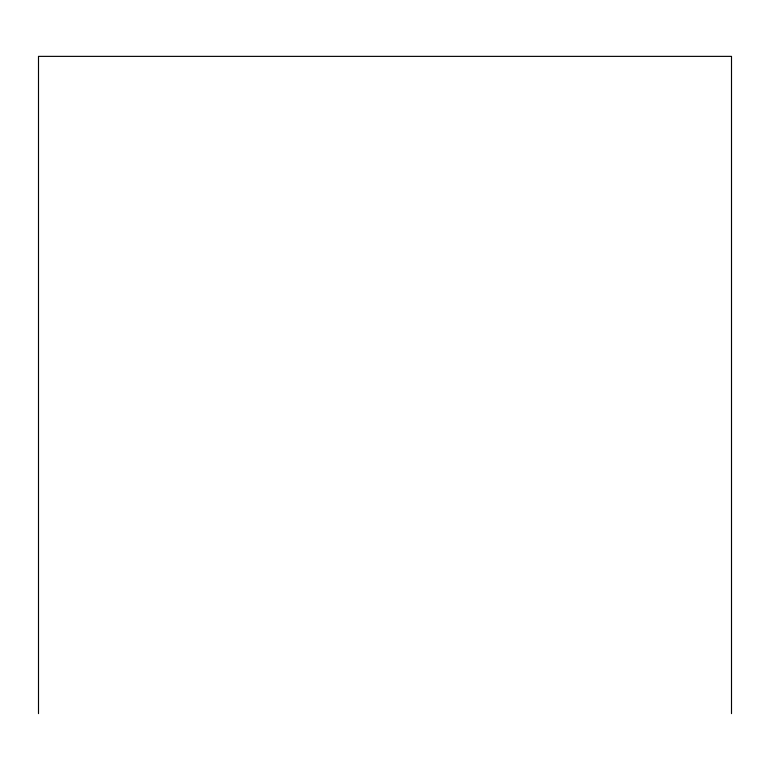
<?xml version="1.0" encoding="UTF-8"?>
<svg xmlns="http://www.w3.org/2000/svg" width="770" height="770" viewBox="0 0 770 770"><rect width="100%" height="100%" fill="white"/><g stroke="black" fill="none" stroke-linecap="round" stroke-linejoin="round"><path stroke-width="1.16" d="M731.5 713.626L731.5 56.374L38.5 56.374L38.5 713.626"/></g></svg>
